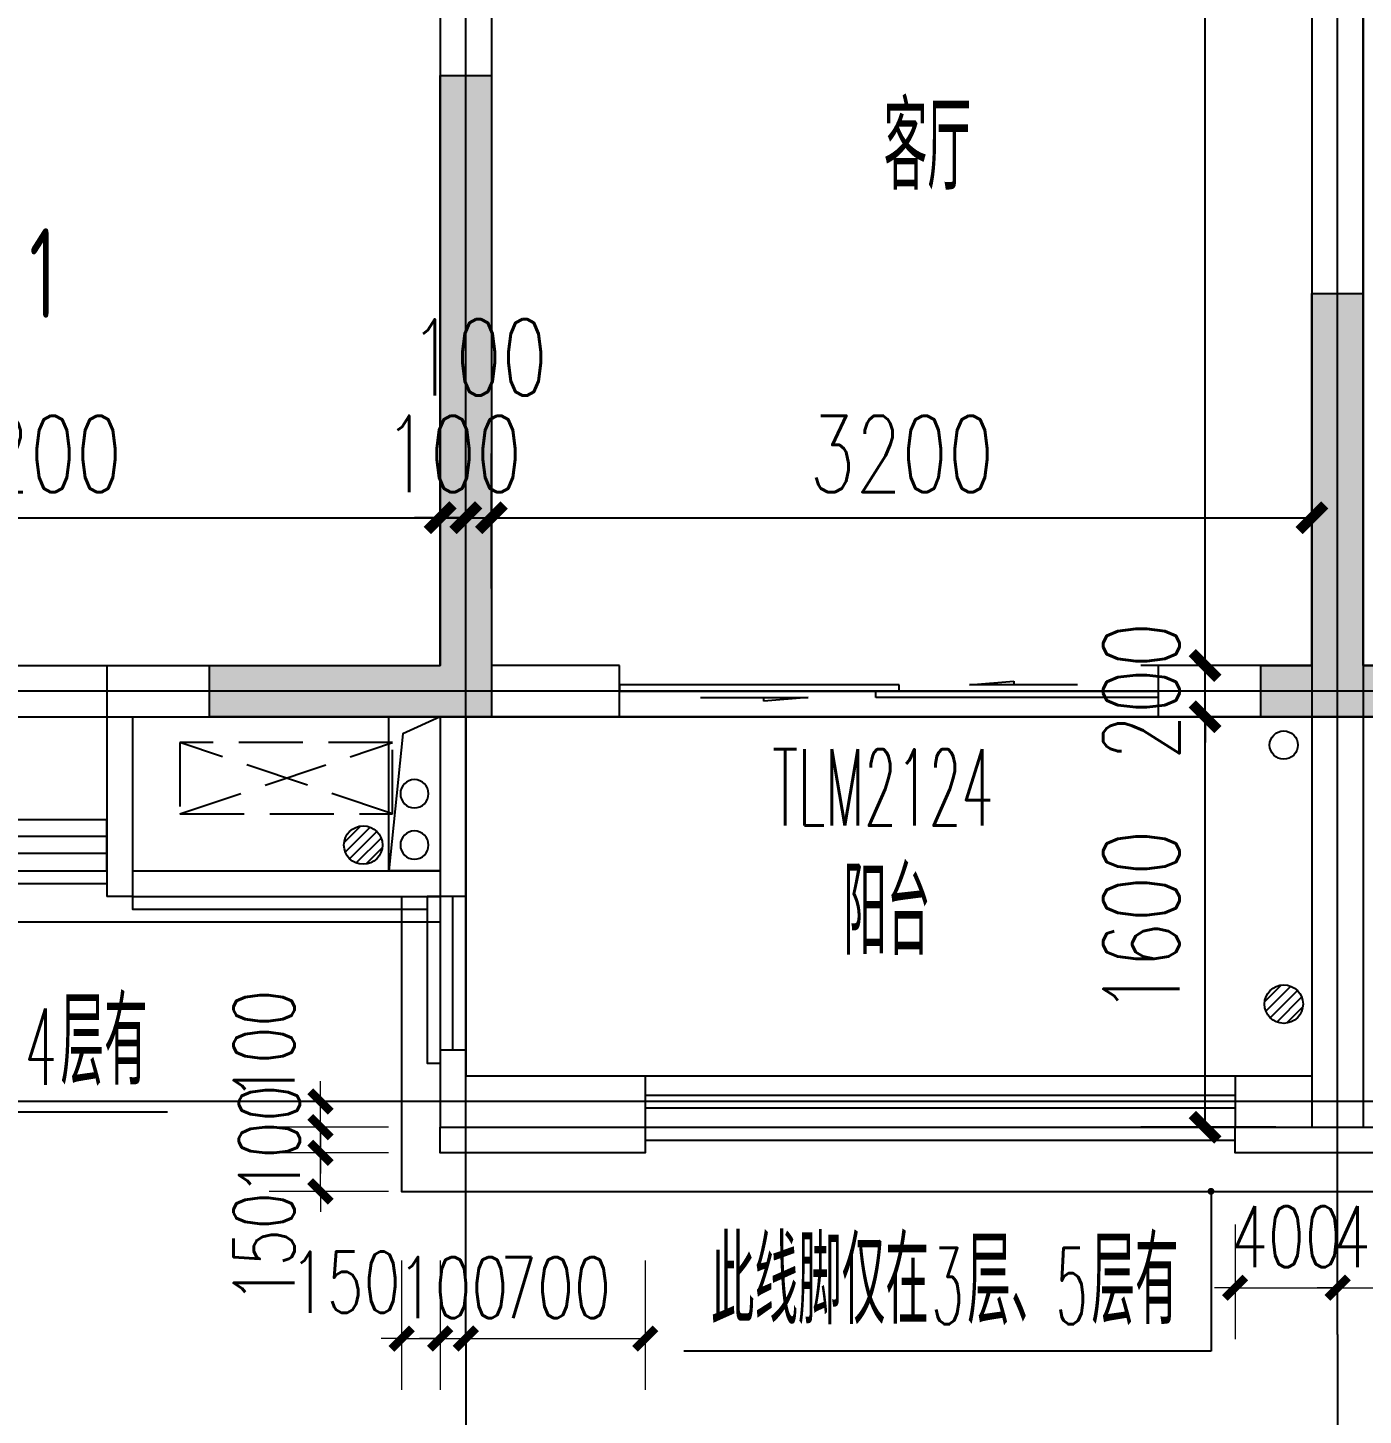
# Model space of a CAD drawing. Extents: x -59851 to 653804, y -249523 to 437614.
# Drawn here: x -42422 to -37214, y 65583 to 70992 of the extents above; entities that cross this region are included whole.
import ezdxf

# ---------------------------------------------------------------- set-up
doc = ezdxf.new("R2010")
doc.units = 0
doc.header["$LTSCALE"] = 1000
doc.header["$MEASUREMENT"] = 0
doc.linetypes.add('DASH', pattern=[0.35, 0.25, -0.1])
doc.layers.add('_S-PS(排水管)', color=255, linetype='Continuous', plot=False)
doc.layers.add('A-area(算半面积)', color=23, linetype='Continuous', plot=False)
for name, color, linetype in [('_S-YS(雨水管)', 3, 'Continuous'), ('_S-空调立管', 7, 'Continuous'), ('A-外装饰线脚', 7, 'Continuous'), ('A-洞口', 105, 'Continuous'), ('A-看线', 105, 'Continuous'), ('A-空调室外机', 5, 'DASH'), ('A-第三道尺寸线', 105, 'Continuous'), ('A-线脚看线', 9, 'Continuous'), ('AE-FLOR', 151, 'Continuous'), ('AXIS', 3, 'Continuous'), ('DIM_LEAD', 3, 'Continuous'), ('DOTE', 16, 'Continuous'), ('mianji', 6, 'Continuous'), ('NL', 5, 'Continuous'), ('PUB_HATCH', 8, 'Continuous'), ('PUB_TEXT', 7, 'Continuous'), ('WALL', 2, 'Continuous'), ('WINDOW', 4, 'Continuous'), ('WINDOW_TEXT', 7, 'Continuous'), ('剪力墙', 6, 'Continuous'), ('栏杆', 142, 'Continuous')]:
    doc.layers.add(name, color=color, linetype=linetype)
doc.layers.add('A-第四道尺寸线(线脚尺寸)', color=105, linetype='Continuous', lineweight=5)
doc.styles.add('_TCH_DIM', font='SIMPLEX.shx', dxfattribs={"width": 0.7, "bigfont": 'GBCBIG.shx'})
doc.styles.add('_TCH_DIM_T3', font='SIMPLEX.shx', dxfattribs={"width": 0.705882, "bigfont": 'GBCBIG.shx'})
doc.styles.add('_TCH_WINDOW', font='SIMPLEX.shx', dxfattribs={"width": 0.7, "height": 3.5, "bigfont": 'GBCBIG.shx'})
doc.styles.get("Standard").update_dxf_attribs({"font": 'gbenor.shx', "width": 0.7, "bigfont": 'gbcbig.shx'})
doc.dimstyles.new('_TCH_ARCH&&100', dxfattribs={"dimtxt": 297.5, "dimasz": 100, "dimexe": 250, "dimexo": 300, "dimgap": 100, "dimtad": 1, "dimdec": 0, "dimzin": 0, "dimdsep": 46, "dimtxsty": '_TCH_DIM_T3', "dimblk": 'ARCHTICK', "dimcen": 0.09, "dimclrt": 7, "dimazin": 2, "dimtfac": 1, "dimtdec": 0, "dimtix": 1, "dimtmove": 2, "dimatfit": 3, "dimfxl": 0, "dimtolj": 1, "dimtzin": 0, "dimarcsym": 0})
doc.dimstyles.new('_TCH_ARCH&&80', dxfattribs={"dimtxt": 238, "dimasz": 80, "dimexe": 200, "dimexo": 240, "dimgap": 80, "dimtad": 1, "dimdec": 0, "dimzin": 0, "dimdsep": 46, "dimtxsty": '_TCH_DIM_T3', "dimblk": 'ARCHTICK', "dimcen": 0.09, "dimclrt": 7, "dimazin": 2, "dimtfac": 1, "dimtdec": 0, "dimtix": 1, "dimtmove": 2, "dimatfit": 3, "dimfxl": 0, "dimtolj": 1, "dimtzin": 0, "dimarcsym": 0})

# ---------------------------------------------------------------- blocks, each defined once
blk = doc.blocks.new('fdsfdsgfdsgb')
at = {"layer": 'mianji'}
blk.add_lwpolyline([(-195608.2, 146788.3), (-196208.2, 146788.3), (-196208.2, 146588.3), (-201808.2, 146588.3), (-201808.2, 145188.3), (-203408.2, 145188.3), (-203408.2, 151788.3), (-198208.2, 151788.3), (-198208.2, 152688.3), (-201608.2, 152688.3), (-201608.2, 158588.3), (-205208.2, 158588.3), (-205208.2, 156788.3), (-208608.2, 156788.3), (-208608.2, 148288.3), (-207208.2, 148288.3), (-207208.2, 146488.3), (-208608.2, 146488.3), (-208608.2, 137588.3), (-164208.2, 137588.3)], dxfattribs=at)
blk.add_lwpolyline([(-205208.2, 137588.3), (-205208.2, 135988.3), (-198208.2, 135988.3), (-198208.2, 137588.3)], close=True, dxfattribs=at)
blk = doc.blocks.new('zhouxianssceng0329')
at = {"layer": 'DOTE'}
for p, q in [((-40713.7, 132089.9), (-40713.7, 156469.4)), ((-37313.7, 132089.9), (-37313.7, 156469.4)), ((5501.3, 134598.2), (-44988.6, 134598.2)), ((5501.3, 132998.2), (-44988.6, 132998.2))]:
    blk.add_line(p, q, dxfattribs=at)
blk = doc.blocks.new('jgjlq030328')
at = {"layer": 'PUB_HATCH'}
for points in [[(-287135, 10511.9), (-286935, 10511.9), (-286935, 8011.9), (-288035, 8011.9), (-288035, 8211.9), (-287135, 8211.9)], [(-283935, 8011.9), (-283935, 8211.9), (-283735, 8211.9), (-283735, 9661.9), (-283535, 9661.9), (-283535, 8211.9), (-283335, 8211.9), (-283335, 8011.9)]]:
    blk.add_hatch(color=256, dxfattribs=at).paths.add_polyline_path(points)
at = {"layer": '剪力墙'}
blk.add_lwpolyline([(-287135, 10511.9), (-286935, 10511.9), (-286935, 8011.9), (-288035, 8011.9), (-288035, 8211.9), (-287135, 8211.9)], close=True, dxfattribs=at)
for points in [[(-283935, 8011.9), (-283935, 8211.9), (-283735, 8211.9), (-283735, 9661.9), (-283535, 9661.9), (-283535, 8211.9), (-283335, 8211.9), (-283335, 8011.9), (-283935, 8011.9), (-283535, 8011.9)], [(-286935, 8211.9), (-286935, 8211.9)]]:
    blk.add_lwpolyline(points, dxfattribs=at)
blk = doc.blocks.new('ktswaj')
at = {"linetype": 'DASH'}
blk.add_lwpolyline([(15990.1, 179082.6), (15990.1, 178253.3), (16268.4, 178253.3), (16268.4, 179082.6)], close=True, dxfattribs=at)
for points in [[(15990.1, 179082.6), (16268.4, 178253.3)], [(15990.1, 178253.3), (16268.4, 179082.6)]]:
    blk.add_lwpolyline(points, dxfattribs=at)
blk = doc.blocks.new('$TCHSYS$WIN2D')
for p, q in [((-0.5, 0.5), (0.5, 0.5)), ((-0.5, 0.5), (-0.5, -0.5)), ((0.5, 0.5), (0.5, -0.5)), ((0.5, 0.1667), (-0.5, 0.1667)), ((0.5, -0.1667), (-0.5, -0.1667)), ((-0.5, -0.5), (0.5, -0.5))]:
    blk.add_line(p, q)
blk = doc.blocks.new('$DorLib2D$00000131')
at = {"color": 0, "linetype": 'Continuous'}
for p, q in [((0.15, 0.125), (0.2319, 0.1973)), ((0.2319, 0.1973), (0.2319, 0.125)), ((-0.5, 0.125), (-0.5, 0)), ((0.0192, 0.125), (-0.5, 0.125)), ((0.0192, 0), (0.0192, 0.125)), ((0.35, 0.125), (0.15, 0.125)), ((-0.5, 0), (0.0192, 0)), ((-0.024, 0), (0.5, 0)), ((-0.024, -0.125), (-0.024, 0)), ((0.5, 0), (0.5, -0.125)), ((-0.35, -0.125), (-0.15, -0.125)), ((-0.2319, -0.1973), (-0.2319, -0.125)), ((-0.15, -0.125), (-0.2319, -0.1973)), ((0.5, -0.125), (-0.024, -0.125))]:
    blk.add_line(p, q, dxfattribs=at)
blk = doc.blocks.new('_ArchTick')
at = {"color": 0, "linetype": 'ByBlock', "const_width": 0.4}
blk.add_lwpolyline([(-0.5, -0.5), (0.5, 0.5)], dxfattribs=at)
blk = doc.blocks.new('*D709')
at = {"layer": 'A-第三道尺寸线', "color": 0, "lineweight": -2, "transparency": 16777216}
for p, q in [((-8070.7, 161034.8), (-8070.7, 161560.9)), ((-4870.7, 161034.8), (-4870.7, 161560.9)), ((-8070.7, 161310.9), (-4870.7, 161310.9))]:
    blk.add_line(p, q, dxfattribs=at)
at = {"layer": 'Defpoints', "color": 0, "transparency": 16777216}
for p in [(-4870.7, 161310.9), (-8070.7, 160734.8), (-4870.7, 160734.8)]:
    blk.add_point(p, dxfattribs=at)
at = {"layer": 'A-第三道尺寸线', "color": 0, "lineweight": -2, "transparency": 16777216, "xscale": 100, "yscale": 100, "zscale": 100, "rotation": 180}
blk.add_blockref('_ArchTick', (-8070.7, 161310.9), dxfattribs=at)
at = {"layer": 'A-第三道尺寸线', "color": 0, "lineweight": -2, "transparency": 16777216, "xscale": 100, "yscale": 100, "zscale": 100}
blk.add_blockref('_ArchTick', (-4870.7, 161310.9), dxfattribs=at)
at = {"layer": 'A-第三道尺寸线', "color": 7, "transparency": 16777216, "insert": (-6470.7, 161559.6), "char_height": 297.5, "attachment_point": 5, "style": '_TCH_DIM_T3'}
blk.add_mtext('\\A1;3200', dxfattribs=at)
blk = doc.blocks.new('*D710')
at = {"layer": 'A-第三道尺寸线', "color": 0, "lineweight": -2, "transparency": 16777216}
for p, q in [((-4870.7, 161034.8), (-4870.7, 161560.9)), ((-4770.7, 161034.8), (-4770.7, 161560.9)), ((-4870.7, 161310.9), (-4970.7, 161310.9)), ((-4870.7, 161310.9), (-4770.7, 161310.9)), ((-4770.7, 161310.9), (-4670.7, 161310.9))]:
    blk.add_line(p, q, dxfattribs=at)
at = {"layer": 'Defpoints', "color": 0, "transparency": 16777216}
for p in [(-4770.7, 161310.9), (-4870.7, 160734.8), (-4770.7, 160734.8)]:
    blk.add_point(p, dxfattribs=at)
at = {"layer": 'A-第三道尺寸线', "color": 0, "lineweight": -2, "transparency": 16777216, "xscale": 100, "yscale": 100, "zscale": 100}
blk.add_blockref('_ArchTick', (-4870.7, 161310.9), dxfattribs=at)
at = {"layer": 'A-第三道尺寸线', "color": 0, "lineweight": -2, "transparency": 16777216, "xscale": 100, "yscale": 100, "zscale": 100, "rotation": 180}
blk.add_blockref('_ArchTick', (-4770.7, 161310.9), dxfattribs=at)
at = {"layer": 'A-第三道尺寸线', "color": 7, "transparency": 16777216, "insert": (-4820.7, 161559.6), "char_height": 297.5, "attachment_point": 5, "style": '_TCH_DIM_T3'}
blk.add_mtext('\\A1;100', dxfattribs=at)
blk = doc.blocks.new('*D711')
at = {"layer": 'A-第三道尺寸线', "color": 0, "lineweight": -2, "transparency": 16777216}
for p, q in [((-4770.7, 161034.8), (-4770.7, 161560.9)), ((-4670.7, 161034.8), (-4670.7, 161560.9)), ((-4770.7, 161310.9), (-4870.7, 161310.9)), ((-4770.7, 161310.9), (-4670.7, 161310.9)), ((-4670.7, 161310.9), (-4570.7, 161310.9))]:
    blk.add_line(p, q, dxfattribs=at)
at = {"layer": 'Defpoints', "color": 0, "transparency": 16777216}
for p in [(-4670.7, 161310.9), (-4770.7, 160734.8), (-4670.7, 160734.8)]:
    blk.add_point(p, dxfattribs=at)
at = {"layer": 'A-第三道尺寸线', "color": 0, "lineweight": -2, "transparency": 16777216, "xscale": 100, "yscale": 100, "zscale": 100}
blk.add_blockref('_ArchTick', (-4770.7, 161310.9), dxfattribs=at)
at = {"layer": 'A-第三道尺寸线', "color": 0, "lineweight": -2, "transparency": 16777216, "xscale": 100, "yscale": 100, "zscale": 100, "rotation": 180}
blk.add_blockref('_ArchTick', (-4670.7, 161310.9), dxfattribs=at)
at = {"layer": 'A-第三道尺寸线', "color": 7, "transparency": 16777216, "insert": (-4720.7, 161935.9), "char_height": 297.5, "attachment_point": 5, "style": '_TCH_DIM_T3'}
blk.add_mtext('\\A1;100', dxfattribs=at)
blk = doc.blocks.new('*D712')
at = {"layer": 'A-第三道尺寸线', "color": 0, "lineweight": -2, "transparency": 16777216}
for p, q in [((-4670.7, 161034.8), (-4670.7, 161560.9)), ((-1470.7, 161034.8), (-1470.7, 161560.9)), ((-4670.7, 161310.9), (-1470.7, 161310.9))]:
    blk.add_line(p, q, dxfattribs=at)
at = {"layer": 'Defpoints', "color": 0, "transparency": 16777216}
for p in [(-1470.7, 161310.9), (-4670.7, 160734.8), (-1470.7, 160734.8)]:
    blk.add_point(p, dxfattribs=at)
at = {"layer": 'A-第三道尺寸线', "color": 0, "lineweight": -2, "transparency": 16777216, "xscale": 100, "yscale": 100, "zscale": 100, "rotation": 180}
blk.add_blockref('_ArchTick', (-4670.7, 161310.9), dxfattribs=at)
at = {"layer": 'A-第三道尺寸线', "color": 0, "lineweight": -2, "transparency": 16777216, "xscale": 100, "yscale": 100, "zscale": 100}
blk.add_blockref('_ArchTick', (-1470.7, 161310.9), dxfattribs=at)
at = {"layer": 'A-第三道尺寸线', "color": 7, "transparency": 16777216, "insert": (-3070.7, 161559.6), "char_height": 297.5, "attachment_point": 5, "style": '_TCH_DIM_T3'}
blk.add_mtext('\\A1;3200', dxfattribs=at)
blk = doc.blocks.new('*D715')
at = {"layer": 'A-第三道尺寸线', "color": 0, "lineweight": -2, "transparency": 16777216}
for p, q in [((-1612.2, 167934.8), (-2137.5, 167934.8)), ((-1887.5, 160734.8), (-1887.5, 167934.8)), ((-1612.2, 160734.8), (-2137.5, 160734.8))]:
    blk.add_line(p, q, dxfattribs=at)
at = {"layer": 'Defpoints', "color": 0, "transparency": 16777216}
for p in [(-1887.5, 167934.8), (-1312.2, 167934.8), (-1312.2, 160734.8)]:
    blk.add_point(p, dxfattribs=at)
at = {"layer": 'A-第三道尺寸线', "color": 0, "lineweight": -2, "transparency": 16777216, "xscale": 100, "yscale": 100, "zscale": 100}
for p, rotation in [((-1887.5, 167934.8), 90), ((-1887.5, 160734.8), 270)]:
    blk.add_blockref('_ArchTick', p, dxfattribs=dict(at, rotation=rotation))
at = {"layer": 'A-第三道尺寸线', "color": 7, "transparency": 16777216, "insert": (-2136.2, 164334.8), "char_height": 297.5, "attachment_point": 5, "rotation": 90, "style": '_TCH_DIM_T3'}
blk.add_mtext('\\A1;7200', dxfattribs=at)
blk = doc.blocks.new('*D716')
at = {"layer": 'A-第三道尺寸线', "color": 0, "lineweight": -2, "transparency": 16777216}
for p, q in [((-1887.5, 160734.8), (-1887.5, 160834.8)), ((-1612.2, 160734.8), (-2137.5, 160734.8)), ((-1887.5, 160534.8), (-1887.5, 160734.8)), ((-1612.2, 160534.8), (-2137.5, 160534.8)), ((-1887.5, 160534.8), (-1887.5, 160434.8))]:
    blk.add_line(p, q, dxfattribs=at)
at = {"layer": 'Defpoints', "color": 0, "transparency": 16777216}
for p in [(-1887.5, 160734.8), (-1312.2, 160734.8), (-1312.2, 160534.8)]:
    blk.add_point(p, dxfattribs=at)
at = {"layer": 'A-第三道尺寸线', "color": 0, "lineweight": -2, "transparency": 16777216, "xscale": 100, "yscale": 100, "zscale": 100}
for p, rotation in [((-1887.5, 160734.8), 270), ((-1887.5, 160534.8), 90)]:
    blk.add_blockref('_ArchTick', p, dxfattribs=dict(at, rotation=rotation))
at = {"layer": 'A-第三道尺寸线', "color": 7, "transparency": 16777216, "insert": (-2136.2, 160634.8), "char_height": 297.5, "attachment_point": 5, "rotation": 90, "style": '_TCH_DIM_T3'}
blk.add_mtext('\\A1;200', dxfattribs=at)
blk = doc.blocks.new('*D717')
at = {"layer": 'A-第三道尺寸线', "color": 0, "lineweight": -2, "transparency": 16777216}
for p, q in [((-1612.2, 160534.8), (-2137.5, 160534.8)), ((-1887.5, 158934.8), (-1887.5, 160534.8)), ((-1612.2, 158934.8), (-2137.5, 158934.8))]:
    blk.add_line(p, q, dxfattribs=at)
at = {"layer": 'Defpoints', "color": 0, "transparency": 16777216}
for p in [(-1887.5, 160534.8), (-1312.2, 160534.8), (-1312.2, 158934.8)]:
    blk.add_point(p, dxfattribs=at)
at = {"layer": 'A-第三道尺寸线', "color": 0, "lineweight": -2, "transparency": 16777216, "xscale": 100, "yscale": 100, "zscale": 100}
for p, rotation in [((-1887.5, 160534.8), 90), ((-1887.5, 158934.8), 270)]:
    blk.add_blockref('_ArchTick', p, dxfattribs=dict(at, rotation=rotation))
at = {"layer": 'A-第三道尺寸线', "color": 7, "transparency": 16777216, "insert": (-2136.2, 159734.8), "char_height": 297.5, "attachment_point": 5, "rotation": 90, "style": '_TCH_DIM_T3'}
blk.add_mtext('\\A1;1600', dxfattribs=at)
blk = doc.blocks.new('a3huxing0323')
at = {"layer": 'WALL'}
for p, q in [((5007.6, 168234.8), (5007.6, 160634.8)), ((5207.6, 160734.8), (5207.6, 168234.8)), ((5907.6, 160734.8), (5207.6, 160734.8)), ((5007.6, 160634.8), (5007.6, 158934.8)), ((5007.6, 158934.8), (5407.6, 158934.8))]:
    blk.add_line(p, q, dxfattribs=at)
blk = doc.blocks.new('ssxianjiao0329')
at = {"layer": 'A-外装饰线脚'}
for points in [[(-40013.7, 132898.2), (-40013.7, 132798.2), (-40813.7, 132798.2), (-40813.7, 132898.2)], [(-36913.7, 132898.2), (-36913.7, 132798.2), (-37713.7, 132798.2), (-37713.7, 132898.2)]]:
    blk.add_lwpolyline(points, dxfattribs=at)
at = {"layer": 'A-线脚看线'}
for points in [[(-43613.7, 133848.2), (-42113.7, 133848.2)], [(-42013.7, 133798.2), (-42013.7, 133748.2), (-40863.7, 133748.2)], [(-40813.7, 133798.2), (-40863.7, 133798.2), (-40863.7, 133148.2), (-40813.7, 133148.2)], [(-40013.7, 132848.2), (-37713.7, 132848.2)]]:
    blk.add_lwpolyline(points, dxfattribs=at)
blk = doc.blocks.new('jfdsajjfjkjhhj')
at = {"layer": 'A-洞口'}
blk.add_lwpolyline([(-56303.8, 137588.3), (-56103.8, 137588.3), (-56103.8, 136988.3), (-56303.8, 136988.3)], close=True, dxfattribs=at)
blk.add_lwpolyline([(-56103.8, 137588.3), (-56249.2, 137521.8), (-56303.8, 136988.3)], dxfattribs=at)
blk = doc.blocks.new('huxingdongkoupiaochuangyangtai')
blk.add_blockref('jfdsajjfjkjhhj', (15290.1, 0))
blk = doc.blocks.new('*D328')
at = {"layer": 'A-第四道尺寸线(线脚尺寸)', "color": 0, "lineweight": -2, "transparency": 16777216}
for p, q in [((-40963.7, 72979.1), (-40963.7, 72474.3)), ((-40813.7, 72979.1), (-40813.7, 72474.3)), ((-40963.7, 72674.3), (-41043.7, 72674.3)), ((-40963.7, 72674.3), (-40813.7, 72674.3)), ((-40813.7, 72674.3), (-40733.7, 72674.3))]:
    blk.add_line(p, q, dxfattribs=at)
at = {"layer": 'Defpoints', "color": 0, "transparency": 16777216}
for p in [(-40963.7, 73219.1), (-40813.7, 73219.1), (-40813.7, 72674.3)]:
    blk.add_point(p, dxfattribs=at)
at = {"layer": 'A-第四道尺寸线(线脚尺寸)', "color": 0, "lineweight": -2, "transparency": 16777216, "xscale": 80, "yscale": 80, "zscale": 80}
blk.add_blockref('_ArchTick', (-40963.7, 72674.3), dxfattribs=at)
at = {"layer": 'A-第四道尺寸线(线脚尺寸)', "color": 0, "lineweight": -2, "transparency": 16777216, "xscale": 80, "yscale": 80, "zscale": 80, "rotation": 180}
blk.add_blockref('_ArchTick', (-40813.7, 72674.3), dxfattribs=at)
at = {"layer": 'A-第四道尺寸线(线脚尺寸)', "color": 7, "transparency": 16777216, "insert": (-41183.7, 72894.3), "char_height": 238, "attachment_point": 5, "style": '_TCH_DIM_T3'}
blk.add_mtext('\\A1;150', dxfattribs=at)
blk = doc.blocks.new('*D329')
at = {"layer": 'A-第四道尺寸线(线脚尺寸)', "color": 0, "lineweight": -2, "transparency": 16777216}
for p, q in [((-40813.7, 72979.1), (-40813.7, 72474.3)), ((-40713.7, 72979.1), (-40713.7, 72474.3)), ((-40813.7, 72674.3), (-40893.7, 72674.3)), ((-40813.7, 72674.3), (-40713.7, 72674.3)), ((-40713.7, 72674.3), (-40633.7, 72674.3))]:
    blk.add_line(p, q, dxfattribs=at)
at = {"layer": 'Defpoints', "color": 0, "transparency": 16777216}
for p in [(-40813.7, 73219.1), (-40713.7, 73219.1), (-40713.7, 72674.3)]:
    blk.add_point(p, dxfattribs=at)
at = {"layer": 'A-第四道尺寸线(线脚尺寸)', "color": 0, "lineweight": -2, "transparency": 16777216, "xscale": 80, "yscale": 80, "zscale": 80}
blk.add_blockref('_ArchTick', (-40813.7, 72674.3), dxfattribs=at)
at = {"layer": 'A-第四道尺寸线(线脚尺寸)', "color": 0, "lineweight": -2, "transparency": 16777216, "xscale": 80, "yscale": 80, "zscale": 80, "rotation": 180}
blk.add_blockref('_ArchTick', (-40713.7, 72674.3), dxfattribs=at)
at = {"layer": 'A-第四道尺寸线(线脚尺寸)', "color": 7, "transparency": 16777216, "insert": (-40763.7, 72873.3), "char_height": 238, "attachment_point": 5, "style": '_TCH_DIM_T3'}
blk.add_mtext('\\A1;100', dxfattribs=at)
blk = doc.blocks.new('*D330')
at = {"layer": 'A-第四道尺寸线(线脚尺寸)', "color": 0, "lineweight": -2, "transparency": 16777216}
for p, q in [((-40713.7, 72979.1), (-40713.7, 72474.3)), ((-40013.7, 72979.1), (-40013.7, 72474.3)), ((-40713.7, 72674.3), (-40013.7, 72674.3))]:
    blk.add_line(p, q, dxfattribs=at)
at = {"layer": 'Defpoints', "color": 0, "transparency": 16777216}
for p in [(-40713.7, 73219.1), (-40013.7, 73219.1), (-40013.7, 72674.3)]:
    blk.add_point(p, dxfattribs=at)
at = {"layer": 'A-第四道尺寸线(线脚尺寸)', "color": 0, "lineweight": -2, "transparency": 16777216, "xscale": 80, "yscale": 80, "zscale": 80, "rotation": 180}
blk.add_blockref('_ArchTick', (-40713.7, 72674.3), dxfattribs=at)
at = {"layer": 'A-第四道尺寸线(线脚尺寸)', "color": 0, "lineweight": -2, "transparency": 16777216, "xscale": 80, "yscale": 80, "zscale": 80}
blk.add_blockref('_ArchTick', (-40013.7, 72674.3), dxfattribs=at)
at = {"layer": 'A-第四道尺寸线(线脚尺寸)', "color": 7, "transparency": 16777216, "insert": (-40363.7, 72873.3), "char_height": 238, "attachment_point": 5, "style": '_TCH_DIM_T3'}
blk.add_mtext('\\A1;700', dxfattribs=at)
blk = doc.blocks.new('*D331')
at = {"layer": 'A-第四道尺寸线(线脚尺寸)', "color": 0, "lineweight": -2, "transparency": 16777216}
for p, q in [((-37713.7, 73118.9), (-37713.7, 72672.4)), ((-37313.7, 73118.9), (-37313.7, 72672.4)), ((-37713.7, 72872.4), (-37793.7, 72872.4)), ((-37713.7, 72872.4), (-37313.7, 72872.4)), ((-37313.7, 72872.4), (-37233.7, 72872.4))]:
    blk.add_line(p, q, dxfattribs=at)
at = {"layer": 'Defpoints', "color": 0, "transparency": 16777216}
for p in [(-37713.7, 73358.9), (-37313.7, 73358.9), (-37313.7, 72872.4)]:
    blk.add_point(p, dxfattribs=at)
at = {"layer": 'A-第四道尺寸线(线脚尺寸)', "color": 0, "lineweight": -2, "transparency": 16777216, "xscale": 80, "yscale": 80, "zscale": 80}
blk.add_blockref('_ArchTick', (-37713.7, 72872.4), dxfattribs=at)
at = {"layer": 'A-第四道尺寸线(线脚尺寸)', "color": 0, "lineweight": -2, "transparency": 16777216, "xscale": 80, "yscale": 80, "zscale": 80, "rotation": 180}
blk.add_blockref('_ArchTick', (-37313.7, 72872.4), dxfattribs=at)
at = {"layer": 'A-第四道尺寸线(线脚尺寸)', "color": 7, "transparency": 16777216, "insert": (-37513.7, 73071.4), "char_height": 238, "attachment_point": 5, "style": '_TCH_DIM_T3'}
blk.add_mtext('\\A1;400', dxfattribs=at)
blk = doc.blocks.new('*D332')
at = {"layer": 'A-第四道尺寸线(线脚尺寸)', "color": 0, "lineweight": -2, "transparency": 16777216}
for p, q in [((-37313.7, 73118.9), (-37313.7, 72672.4)), ((-36913.7, 73118.9), (-36913.7, 72672.4)), ((-37313.7, 72872.4), (-37393.7, 72872.4)), ((-37313.7, 72872.4), (-36913.7, 72872.4)), ((-36913.7, 72872.4), (-36833.7, 72872.4))]:
    blk.add_line(p, q, dxfattribs=at)
at = {"layer": 'Defpoints', "color": 0, "transparency": 16777216}
for p in [(-37313.7, 73358.9), (-36913.7, 73358.9), (-36913.7, 72872.4)]:
    blk.add_point(p, dxfattribs=at)
at = {"layer": 'A-第四道尺寸线(线脚尺寸)', "color": 0, "lineweight": -2, "transparency": 16777216, "xscale": 80, "yscale": 80, "zscale": 80}
blk.add_blockref('_ArchTick', (-37313.7, 72872.4), dxfattribs=at)
at = {"layer": 'A-第四道尺寸线(线脚尺寸)', "color": 0, "lineweight": -2, "transparency": 16777216, "xscale": 80, "yscale": 80, "zscale": 80, "rotation": 180}
blk.add_blockref('_ArchTick', (-36913.7, 72872.4), dxfattribs=at)
at = {"layer": 'A-第四道尺寸线(线脚尺寸)', "color": 7, "transparency": 16777216, "insert": (-37113.7, 73071.4), "char_height": 238, "attachment_point": 5, "style": '_TCH_DIM_T3'}
blk.add_mtext('\\A1;400', dxfattribs=at)
blk = doc.blocks.new('*D355')
at = {"layer": 'A-第四道尺寸线(线脚尺寸)', "color": 0, "lineweight": -2, "transparency": 16777216}
for p, q in [((-41280.3, 73598.2), (-41280.3, 73678.2)), ((-41014.8, 73598.2), (-41480.3, 73598.2)), ((-41280.3, 73498.2), (-41280.3, 73598.2)), ((-41014.8, 73498.2), (-41480.3, 73498.2)), ((-41280.3, 73498.2), (-41280.3, 73418.2))]:
    blk.add_line(p, q, dxfattribs=at)
at = {"layer": 'Defpoints', "color": 0, "transparency": 16777216}
for p in [(-41280.3, 73598.2), (-40774.8, 73598.2), (-40774.8, 73498.2)]:
    blk.add_point(p, dxfattribs=at)
at = {"layer": 'A-第四道尺寸线(线脚尺寸)', "color": 0, "lineweight": -2, "transparency": 16777216, "xscale": 80, "yscale": 80, "zscale": 80}
for p, rotation in [((-41280.3, 73598.2), 270), ((-41280.3, 73498.2), 90)]:
    blk.add_blockref('_ArchTick', p, dxfattribs=dict(at, rotation=rotation))
at = {"layer": 'A-第四道尺寸线(线脚尺寸)', "color": 7, "transparency": 16777216, "insert": (-41500.3, 73818.2), "char_height": 238, "attachment_point": 5, "rotation": 90, "style": '_TCH_DIM_T3'}
blk.add_mtext('\\A1;100', dxfattribs=at)
blk = doc.blocks.new('*D356')
at = {"layer": 'A-第四道尺寸线(线脚尺寸)', "color": 0, "lineweight": -2, "transparency": 16777216}
for p, q in [((-41280.3, 73498.2), (-41280.3, 73578.2)), ((-41014.8, 73498.2), (-41480.3, 73498.2)), ((-41280.3, 73398.2), (-41280.3, 73498.2)), ((-41014.8, 73398.2), (-41480.3, 73398.2)), ((-41280.3, 73398.2), (-41280.3, 73318.2))]:
    blk.add_line(p, q, dxfattribs=at)
at = {"layer": 'Defpoints', "color": 0, "transparency": 16777216}
for p in [(-41280.3, 73498.2), (-40774.8, 73498.2), (-40774.8, 73398.2)]:
    blk.add_point(p, dxfattribs=at)
at = {"layer": 'A-第四道尺寸线(线脚尺寸)', "color": 0, "lineweight": -2, "transparency": 16777216, "xscale": 80, "yscale": 80, "zscale": 80}
for p, rotation in [((-41280.3, 73498.2), 270), ((-41280.3, 73398.2), 90)]:
    blk.add_blockref('_ArchTick', p, dxfattribs=dict(at, rotation=rotation))
at = {"layer": 'A-第四道尺寸线(线脚尺寸)', "color": 7, "transparency": 16777216, "insert": (-41479.3, 73448.2), "char_height": 238, "attachment_point": 5, "rotation": 90, "style": '_TCH_DIM_T3'}
blk.add_mtext('\\A1;100', dxfattribs=at)
blk = doc.blocks.new('*D357')
at = {"layer": 'A-第四道尺寸线(线脚尺寸)', "color": 0, "lineweight": -2, "transparency": 16777216}
for p, q in [((-41280.3, 73398.2), (-41280.3, 73478.2)), ((-41014.8, 73398.2), (-41480.3, 73398.2)), ((-41280.3, 73248.2), (-41280.3, 73398.2)), ((-41014.8, 73248.2), (-41480.3, 73248.2)), ((-41280.3, 73248.2), (-41280.3, 73168.2))]:
    blk.add_line(p, q, dxfattribs=at)
at = {"layer": 'Defpoints', "color": 0, "transparency": 16777216}
for p in [(-41280.3, 73398.2), (-40774.8, 73398.2), (-40774.8, 73248.2)]:
    blk.add_point(p, dxfattribs=at)
at = {"layer": 'A-第四道尺寸线(线脚尺寸)', "color": 0, "lineweight": -2, "transparency": 16777216, "xscale": 80, "yscale": 80, "zscale": 80}
for p, rotation in [((-41280.3, 73398.2), 270), ((-41280.3, 73248.2), 90)]:
    blk.add_blockref('_ArchTick', p, dxfattribs=dict(at, rotation=rotation))
at = {"layer": 'A-第四道尺寸线(线脚尺寸)', "color": 7, "transparency": 16777216, "insert": (-41500.3, 73028.2), "char_height": 238, "attachment_point": 5, "rotation": 90, "style": '_TCH_DIM_T3'}
blk.add_mtext('\\A1;150', dxfattribs=at)
blk = doc.blocks.new('_LV13')
at = {"color": 0}
for p, q in [((-0.071, 0.495), (-0.495, 0.071)), ((0.183, 0.465), (-0.465, -0.183)), ((0.354, 0.354), (-0.354, -0.354)), ((0.465, 0.183), (-0.183, -0.465)), ((0.495, -0.071), (0.071, -0.495))]:
    blk.add_line(p, q, dxfattribs=at)
blk.add_circle((0, 0), 0.5)
blk = doc.blocks.new('fjdsajkjjg0505')
at = {"layer": '_S-PS(排水管)'}
blk.add_lwpolyline([(-185177.9, 92258.5, -1), (-185287.9, 92258.5, -1)], format="xyb", close=True, dxfattribs=at)
at = {"layer": '_S-YS(雨水管)'}
blk.add_lwpolyline([(-188567.9, 92068.5, 1), (-188677.9, 92068.5, 1)], format="xyb", close=True, dxfattribs=at)
at = {"layer": '_S-空调立管'}
blk.add_lwpolyline([(-188567.9, 91868.5, 1), (-188677.9, 91868.5, 1)], format="xyb", close=True, dxfattribs=at)
at = {"layer": 'NL', "ltscale": 0.5, "extrusion": (0, 0, -1), "xscale": -150, "yscale": 150, "zscale": -150}
for p in [(188822.9, 91868.5), (185232.9, 91248.5)]:
    blk.add_blockref('_LV13', p, dxfattribs=at)
blk = doc.blocks.new('*D2928')
at = {"layer": 'AXIS', "color": 0, "lineweight": -2, "transparency": 16777216}
for p, q in [((-44113.7, 65597.4), (-44113.7, 63147.4)), ((-40713.7, 65597.4), (-40713.7, 63147.4)), ((-44113.7, 63397.4), (-40713.7, 63397.4))]:
    blk.add_line(p, q, dxfattribs=at)
at = {"layer": 'Defpoints', "color": 0, "transparency": 16777216}
for p in [(-44113.7, 65897.4), (-40713.7, 65897.4), (-40713.7, 63397.4)]:
    blk.add_point(p, dxfattribs=at)
at = {"layer": 'AXIS', "color": 0, "lineweight": -2, "transparency": 16777216, "xscale": 100, "yscale": 100, "zscale": 100, "rotation": 180}
blk.add_blockref('_ArchTick', (-44113.7, 63397.4), dxfattribs=at)
at = {"layer": 'AXIS', "color": 0, "lineweight": -2, "transparency": 16777216, "xscale": 100, "yscale": 100, "zscale": 100}
blk.add_blockref('_ArchTick', (-40713.7, 63397.4), dxfattribs=at)
at = {"layer": 'AXIS', "color": 7, "transparency": 16777216, "insert": (-42413.7, 63646.1), "char_height": 297.5, "attachment_point": 5, "style": '_TCH_DIM_T3'}
blk.add_mtext('\\A1;3400', dxfattribs=at)
blk = doc.blocks.new('*D2929')
at = {"layer": 'AXIS', "color": 0, "lineweight": -2, "transparency": 16777216}
for p, q in [((-40713.7, 65597.4), (-40713.7, 63147.4)), ((-37313.7, 65597.4), (-37313.7, 63147.4)), ((-40713.7, 63397.4), (-37313.7, 63397.4))]:
    blk.add_line(p, q, dxfattribs=at)
at = {"layer": 'Defpoints', "color": 0, "transparency": 16777216}
for p in [(-40713.7, 65897.4), (-37313.7, 65897.4), (-37313.7, 63397.4)]:
    blk.add_point(p, dxfattribs=at)
at = {"layer": 'AXIS', "color": 0, "lineweight": -2, "transparency": 16777216, "xscale": 100, "yscale": 100, "zscale": 100, "rotation": 180}
blk.add_blockref('_ArchTick', (-40713.7, 63397.4), dxfattribs=at)
at = {"layer": 'AXIS', "color": 0, "lineweight": -2, "transparency": 16777216, "xscale": 100, "yscale": 100, "zscale": 100}
blk.add_blockref('_ArchTick', (-37313.7, 63397.4), dxfattribs=at)
at = {"layer": 'AXIS', "color": 7, "transparency": 16777216, "insert": (-39013.7, 63646.1), "char_height": 297.5, "attachment_point": 5, "style": '_TCH_DIM_T3'}
blk.add_mtext('\\A1;3400', dxfattribs=at)
blk = doc.blocks.new('*D2930')
at = {"layer": 'AXIS', "color": 0, "lineweight": -2, "transparency": 16777216}
for p, q in [((-37313.7, 65597.4), (-37313.7, 63147.4)), ((-33913.7, 65597.4), (-33913.7, 63147.4)), ((-37313.7, 63397.4), (-33913.7, 63397.4))]:
    blk.add_line(p, q, dxfattribs=at)
at = {"layer": 'Defpoints', "color": 0, "transparency": 16777216}
for p in [(-37313.7, 65897.4), (-33913.7, 65897.4), (-33913.7, 63397.4)]:
    blk.add_point(p, dxfattribs=at)
at = {"layer": 'AXIS', "color": 0, "lineweight": -2, "transparency": 16777216, "xscale": 100, "yscale": 100, "zscale": 100, "rotation": 180}
blk.add_blockref('_ArchTick', (-37313.7, 63397.4), dxfattribs=at)
at = {"layer": 'AXIS', "color": 0, "lineweight": -2, "transparency": 16777216, "xscale": 100, "yscale": 100, "zscale": 100}
blk.add_blockref('_ArchTick', (-33913.7, 63397.4), dxfattribs=at)
at = {"layer": 'AXIS', "color": 7, "transparency": 16777216, "insert": (-35613.7, 63646.1), "char_height": 297.5, "attachment_point": 5, "style": '_TCH_DIM_T3'}
blk.add_mtext('\\A1;3400', dxfattribs=at)
blk = doc.blocks.new('a2huxing0322')
at = {"layer": 'A-看线'}
blk.add_lwpolyline([(-7670.7, 160734.8), (-6170.7, 160734.8)], dxfattribs=at)
at = {"layer": 'AE-FLOR'}
for points in [[(-4870.7, 159834.8), (-4870.7, 159234.8)], [(-4770.7, 159834.8), (-4770.7, 159234.8)], [(-4070.7, 159134.8), (-1770.7, 159134.8)], [(-4070.7, 158934.8), (-1770.7, 158934.8)]]:
    blk.add_lwpolyline(points, dxfattribs=at)
at = {"layer": 'WALL'}
for p, q in [((-1270.7, 168134.8), (-1270.7, 160634.8)), ((-1470.7, 167934.8), (-1470.7, 160734.8)), ((-4670.7, 164334.8), (-4670.7, 160734.8)), ((-4870.7, 164234.8), (-4870.7, 160734.8)), ((-6170.7, 160734.8), (-6170.7, 160134.8)), ((-6170.7, 160734.8), (-4870.7, 160734.8)), ((-4170.7, 160734.8), (-4670.7, 160734.8)), ((-4170.7, 160534.8), (-4170.7, 160734.8)), ((-1470.7, 160734.8), (-2070.7, 160734.8)), ((-2070.7, 160734.8), (-2070.7, 160534.8)), ((-1270.7, 160634.8), (-1270.7, 158934.8)), ((-6070.7, 160534.8), (-6070.7, 160034.8)), ((-6070.7, 160534.8), (-4870.7, 160534.8)), ((-4870.7, 160534.8), (-4870.7, 159834.8)), ((-4770.7, 160534.8), (-4170.7, 160534.8)), ((-4770.7, 160534.8), (-4770.7, 159834.8)), ((-2070.7, 160534.8), (-1470.7, 160534.8)), ((-1470.7, 160534.8), (-1470.7, 159134.8)), ((-6170.7, 159934.8), (-6170.7, 160134.8)), ((-6070.7, 160034.8), (-6070.7, 159834.8)), ((-6170.7, 159934.8), (-6170.7, 159834.8)), ((-6070.7, 159834.8), (-6170.7, 159834.8)), ((-4770.7, 159834.8), (-4870.7, 159834.8)), ((-4870.7, 159234.8), (-4870.7, 158934.8)), ((-4770.7, 159234.8), (-4870.7, 159234.8)), ((-4770.7, 159234.8), (-4770.7, 159134.8)), ((-4770.7, 159134.8), (-4070.7, 159134.8)), ((-4070.7, 159134.8), (-4070.7, 158934.8)), ((-1770.7, 159134.8), (-1470.7, 159134.8)), ((-1770.7, 159134.8), (-1770.7, 158934.8)), ((-4870.7, 158934.8), (-4070.7, 158934.8)), ((-1770.7, 158934.8), (-1270.7, 158934.8))]:
    blk.add_line(p, q, dxfattribs=at)
at = {"layer": 'WINDOW'}
blk.add_line((-4170.7, 160534.8), (-2070.7, 160534.8), dxfattribs=at)
at = {"layer": '栏杆'}
for points in [[(-6070.7, 159934.8), (-4870.7, 159934.8)], [(-6070.7, 159834.8), (-4870.7, 159834.8)], [(-4820.7, 159234.8), (-4820.7, 159834.8)], [(-4070.7, 159059.8), (-1770.7, 159059.8)], [(-4070.7, 159009.8), (-1770.7, 159009.8)]]:
    blk.add_lwpolyline(points, dxfattribs=at)
at = {"layer": 'A-空调室外机', "rotation": 90}
blk.add_blockref('ktswaj', (173197.2, 144166.4), dxfattribs=at)
at = {"layer": 'WINDOW'}
ref = blk.add_blockref('$DorLib2D$00000131', (-3120.7, 160634.8), dxfattribs=dict(at, xscale=2100, yscale=200, zscale=2100))
ref.add_attrib('A', 'TLM2124', (-3575.7, 160111), dxfattribs={"layer": 'WINDOW_TEXT', "height": 297.5, "style": '_TCH_WINDOW', "width": 0.494118})
ref = blk.add_blockref('$TCHSYS$WIN2D', (-6920.7, 160034.8), dxfattribs=dict(at, xscale=1500, yscale=200, zscale=1500))
ref.add_attrib('A', 'C1517a', (-7288.2, 159511), dxfattribs={"layer": 'WINDOW_TEXT', "height": 297.5, "style": '_TCH_WINDOW', "width": 0.494118})
at = {"layer": 'PUB_TEXT', "width": 0.7}
for s, height, p in [('客厅', 337.59, (-3140.8, 162588.9)), ('1', 350, (-6472.3, 162089.4)), ('阳台', 337.59, (-3298.6, 159606.4))]:
    blk.add_text(s, height=height, dxfattribs=at).set_placement(p)
at = {"layer": 'A-第三道尺寸线'}
for p1, p2, distance, picture, middle in [((-1312.2, 160734.8), (-1312.2, 167934.8), 575.2, '*D715', (-2136.2, 164334.8)), ((-8070.7, 160734.8), (-4870.7, 160734.8), 576.1, '*D709', (-6470.7, 161559.6)), ((-4870.7, 160734.8), (-4770.7, 160734.8), 576.1, '*D710', (-4820.7, 161559.6)), ((-4670.7, 160734.8), (-1470.7, 160734.8), 576.1, '*D712', (-3070.7, 161559.6)), ((-1312.2, 160534.8), (-1312.2, 160734.8), 575.2, '*D716', (-2136.2, 160634.8)), ((-1312.2, 158934.8), (-1312.2, 160534.8), 575.2, '*D717', (-2136.2, 159734.8))]:
    dim = blk.add_aligned_dim(p1=p1, p2=p2, distance=distance, dimstyle='_TCH_ARCH&&100', dxfattribs=at)
    dim.commit()
    dim.dimension.update_dxf_attribs({"geometry": picture, "text_midpoint": middle})
dim = blk.add_linear_dim(base=(-4670.7, 161310.9), p1=(-4770.7, 160734.8), p2=(-4670.7, 160734.8), angle=0, dimstyle='_TCH_ARCH&&100', dxfattribs=at)
dim.commit()
dim.dimension.update_dxf_attribs({"geometry": '*D711', "text_midpoint": (-4720.7, 161935.9), "dimtype": 129})
blk = doc.blocks.new('34cengxianjiao0427')
at = {"layer": 'A-第四道尺寸线(线脚尺寸)'}
for base, p1, p2, angle, picture, middle in [((-41280.3, 73598.2), (-40774.8, 73498.2), (-40774.8, 73598.2), 90, '*D355', (-41500.3, 73818.2)), ((-41280.3, 73398.2), (-40774.8, 73248.2), (-40774.8, 73398.2), 90, '*D357', (-41500.3, 73028.2)), ((-40813.7, 72674.3), (-40963.7, 73219.1), (-40813.7, 73219.1), 360, '*D328', (-41183.7, 72894.3))]:
    dim = blk.add_linear_dim(base=base, p1=p1, p2=p2, angle=angle, dimstyle='_TCH_ARCH&&80', dxfattribs=at)
    dim.commit()
    dim.dimension.update_dxf_attribs({"geometry": picture, "text_midpoint": middle, "dimtype": 129})
for p1, p2, distance, picture, middle in [((-40774.8, 73398.2), (-40774.8, 73498.2), 505.5, '*D356', (-41479.3, 73448.2)), ((-37713.7, 73358.9), (-37313.7, 73358.9), -486.5, '*D331', (-37513.7, 73071.4)), ((-37313.7, 73358.9), (-36913.7, 73358.9), -486.5, '*D332', (-37113.7, 73071.4)), ((-40813.7, 73219.1), (-40713.7, 73219.1), -544.8, '*D329', (-40763.7, 72873.3)), ((-40713.7, 73219.1), (-40013.7, 73219.1), -544.8, '*D330', (-40363.7, 72873.3))]:
    dim = blk.add_aligned_dim(p1=p1, p2=p2, distance=distance, dimstyle='_TCH_ARCH&&80', dxfattribs=at)
    dim.commit()
    dim.dimension.update_dxf_attribs({"geometry": picture, "text_midpoint": middle})

msp = doc.modelspace()

# ---------------------------------------------------------------- linework, layer by layer
at = {"layer": 'AXIS'}
for p, q in [((-40713.7, 65897.4), (-40713.7, 61897.4)), ((-37313.7, 65897.4), (-37313.7, 61897.4))]:
    msp.add_line(p, q, dxfattribs=at)
at = {"layer": 'DIM_LEAD'}
for p, q in [((-37807.4, 66455.7), (-37807.4, 65832.9)), ((-37807.4, 65832.9), (-39862.9, 65832.9))]:
    msp.add_line(p, q, dxfattribs=at)
at = {"layer": 'DIM_LEAD', "const_width": 13.3}
msp.add_lwpolyline([(-37807.4, 66462.4, 1), (-37807.4, 66449.1, 1)], format="xyb", close=True, dxfattribs=at)

# ---------------------------------------------------------------- block references
for name, p in [('zhouxianssceng0329', (0, -66192.5)), ('fdsfdsgfdsgb', (164394.5, -69282.6))]:
    msp.add_blockref(name, p)
at = {"layer": '剪力墙'}
msp.add_blockref('jgjlq030328', (246321.3, 60293.8), dxfattribs=at)

# ---------------------------------------------------------------- texts
at = {"layer": 'PUB_TEXT', "style": '_TCH_DIM'}
for s, height, width, p in [('此线脚仅在', 337.59, 0.7, (-39757.9, 65937.9)), ('层、', 337.59, 0.7, (-38757.8, 65937.9)), ('层有', 337.59, 0.7, (-38273.8, 65937.9)), ('3', 297.5, 0.494118, (-38897.8, 65937.9)), ('5', 297.5, 0.494118, (-38413.8, 65937.9))]:
    msp.add_text(s, height=height, dxfattribs=dict(at, width=width)).set_placement(p)

# ---------------------------------------------------------------- dimensions: what is measured, and where the dimension line sits
at = {"layer": 'AXIS'}
for p1, p2, picture, middle in [((-44113.7, 65897.4), (-40713.7, 65897.4), '*D2928', (-42413.7, 63646.1)), ((-40713.7, 65897.4), (-37313.7, 65897.4), '*D2929', (-39013.7, 63646.1)), ((-37313.7, 65897.4), (-33913.7, 65897.4), '*D2930', (-35613.7, 63646.1))]:
    dim = msp.add_aligned_dim(p1=p1, p2=p2, distance=-2500, dimstyle='_TCH_ARCH&&100', dxfattribs=at)
    dim.commit()
    dim.dimension.update_dxf_attribs({"geometry": picture, "text_midpoint": middle})

# ---------------------------------------------------------------- next in the draw order: block references
msp.add_blockref('a2huxing0322', (-35943, -92229.1))

# ---------------------------------------------------------------- next in the draw order: linework, layer by layer
at = {"layer": 'DIM_LEAD'}
msp.add_line((-43384.2, 66766.2), (-41876.4, 66766.2), dxfattribs=at)

# ---------------------------------------------------------------- next in the draw order: block references
msp.add_blockref('a3huxing0323', (-42421.3, -92229.1))

# ---------------------------------------------------------------- next in the draw order: texts
at = {"layer": 'PUB_TEXT', "style": '_TCH_DIM'}
for s, height, width, p in [('层有', 337.59, 0.7, (-42294.2, 66871.2)), ('4', 297.5, 0.494118, (-42434.2, 66871.2))]:
    msp.add_text(s, height=height, dxfattribs=dict(at, width=width)).set_placement(p)

# ---------------------------------------------------------------- next in the draw order: linework, layer by layer
at = {"layer": 'A-外装饰线脚'}
for points in [[(-40813.7, 67505.7), (-43813.7, 67505.7), (-43813.7, 68205.7), (-44313.7, 68205.7), (-44313.7, 89505.7), (-39913.7, 89505.7), (-39913.7, 89405.7), (-37113.7, 89405.7), (-37113.7, 88705.7), (-36413.7, 88705.7), (-36413.7, 83905.7), (-37113.7, 83905.7), (-37113.7, 83505.7), (-33713.7, 83505.7), (-33713.7, 82755.7)], [(-40963.7, 67605.7), (-40963.7, 66455.7), (-33663.7, 66455.7), (-33663.7, 67605.7)]]:
    msp.add_lwpolyline(points, dxfattribs=at)

# ---------------------------------------------------------------- next in the draw order: block references
for name, p in [('ssxianjiao0329', (0, -66192.5)), ('huxingdongkoupiaochuangyangtai', (0, -69282.6))]:
    msp.add_blockref(name, p)
at = {"layer": 'A-area(算半面积)'}
msp.add_blockref('fjdsajkjjg0505', (147709.2, -24062.8, 0), dxfattribs=at)
at = {"layer": 'A-第四道尺寸线(线脚尺寸)'}
msp.add_blockref('34cengxianjiao0427', (0, -6792.5), dxfattribs=at)

doc.saveas('drawing.dxf')
